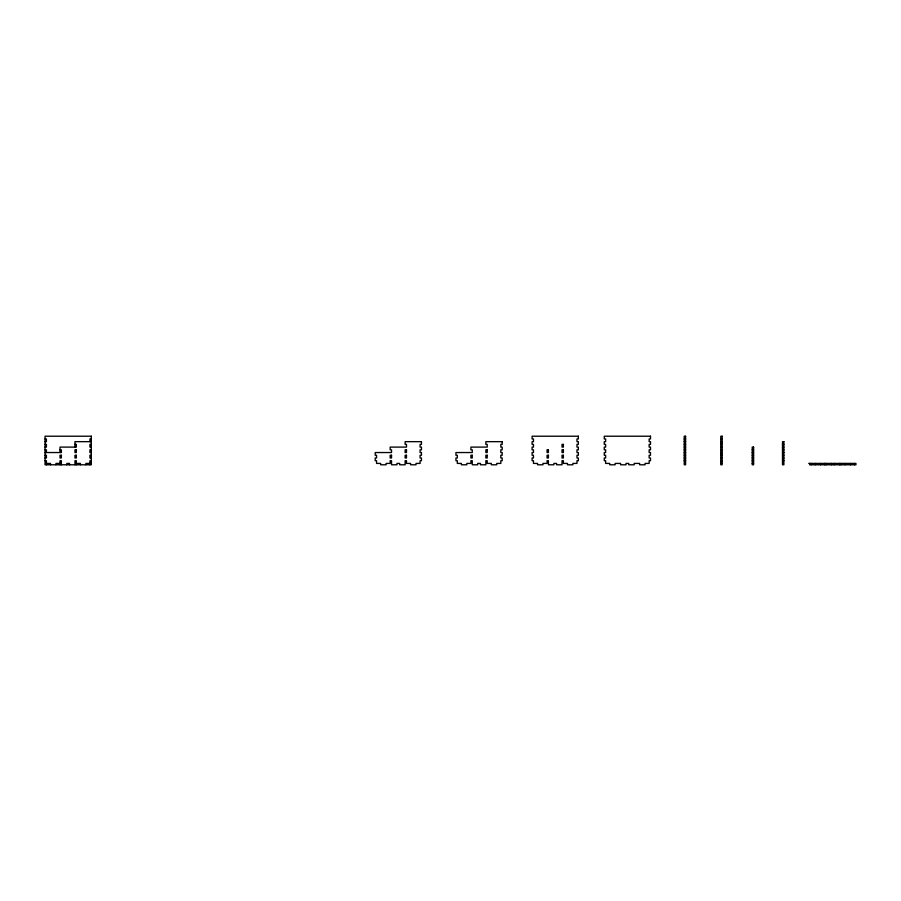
<?xml version="1.0" encoding="UTF-8"?>
<svg xmlns="http://www.w3.org/2000/svg" width="901" height="901" viewBox="0 0 901 901"><rect width="100%" height="100%" fill="white"/><g stroke="black" fill="none" stroke-linecap="round" stroke-linejoin="round"><path stroke-width="1.35" d="M45.05 438.945L46.413 438.945L46.413 441.659L45.05 441.659M91.294 438.945L89.931 438.945L89.931 441.659M684.231 438.945L685.593 438.945M720.789 438.945L722.152 438.945M91.294 441.659L74.974 441.659L74.974 447.099M684.231 441.659L685.593 441.659M720.789 441.659L722.152 441.659M45.05 444.384L46.413 444.384L46.413 447.099L45.05 447.099M74.974 444.384L76.326 444.384L76.326 447.099L60.007 447.099L60.007 452.539M91.294 444.384L89.931 444.384L89.931 447.099L91.294 447.099M684.231 444.384L685.593 444.384M720.789 444.384L722.152 444.384M782.507 444.384L783.87 444.384M684.231 447.099L685.593 447.099M720.789 447.099L722.152 447.099M782.507 447.099L783.87 447.099M45.05 449.824L46.413 449.824L46.413 452.539M60.007 449.824L61.369 449.824L61.369 452.539L45.05 452.539M91.294 449.824L89.931 449.824L89.931 452.539L91.294 452.539M684.231 449.824L685.593 449.824M720.789 449.824L722.152 449.824M752.234 449.824L753.596 449.824M782.507 449.824L783.87 449.824M684.231 452.539L685.593 452.539M720.789 452.539L722.152 452.539M752.234 452.539L753.596 452.539M782.507 452.539L783.87 452.539M45.05 455.264L46.413 455.264L46.413 457.978L45.05 457.978M91.294 455.264L89.931 455.264L89.931 457.978L91.294 457.978M684.231 455.264L685.593 455.264M720.789 455.264L722.152 455.264M752.234 455.264L753.596 455.264M782.507 455.264L783.87 455.264M684.231 457.978L685.593 457.978M720.789 457.978L722.152 457.978M752.234 457.978L753.596 457.978M782.507 457.978L783.87 457.978M45.05 460.704L46.413 460.704L46.413 464.781M91.294 460.704L89.931 460.704L89.931 464.781M684.231 460.704L685.593 460.704M720.789 460.704L722.152 460.704M752.234 460.704L753.596 460.704M782.507 460.704L783.87 460.704M46.413 463.418L50.49 463.418L50.49 464.781M60.007 463.418L55.93 463.418L55.93 464.781M76.326 463.418L80.414 463.418L80.414 464.781M91.294 463.418L85.854 463.418L85.854 464.781M720.789 463.418L722.152 463.418M752.234 463.418L753.596 463.418M808.704 463.418L855.95 463.418L855.95 464.781L809.706 464.781L809.706 463.418M854.587 463.418L854.587 464.781M850.51 463.418L850.51 464.781M845.07 463.418L845.07 464.781M840.993 463.418L840.993 464.781M839.631 463.418L839.631 464.781M834.191 463.418L834.191 464.781M831.465 463.418L831.465 464.781M826.026 463.418L826.026 464.781M824.674 463.418L824.674 464.781M820.586 463.418L820.586 464.781M815.146 463.418L815.146 464.781M811.069 463.418L811.069 464.781M76.326 464.781L76.326 460.704L74.974 460.704L74.974 464.781M69.535 464.781L69.535 463.418L66.809 463.418L66.809 464.781M61.369 464.781L61.369 460.704L60.007 460.704L60.007 464.781M91.294 436.219L45.05 436.219L45.05 464.781L91.294 464.781L91.294 436.219M578.341 436.219L532.097 436.219L532.097 438.945L533.46 438.945L533.46 441.659L532.097 441.659L532.097 444.384L533.46 444.384L533.46 447.099L532.097 447.099L532.097 449.824L533.46 449.824L533.46 452.539L532.097 452.539L532.097 455.264L533.46 455.264L533.46 457.978L532.097 457.978L532.097 460.704L533.46 460.704L533.46 463.418L537.537 463.418L537.537 464.781L542.976 464.781L542.976 463.418L547.065 463.418L547.065 460.704L548.416 460.704L548.416 464.781L553.867 464.781L553.867 463.418L556.581 463.418L556.581 464.781L562.021 464.781L562.021 460.704L563.384 460.704L563.384 463.418L567.461 463.418L567.461 464.781L572.901 464.781L572.901 463.418L576.978 463.418L576.978 460.704L578.341 460.704L578.341 457.978L576.978 457.978L576.978 455.264L578.341 455.264L578.341 452.539L576.978 452.539L576.978 449.824L578.341 449.824L578.341 447.099L576.978 447.099L576.978 444.384L578.341 444.384L578.341 441.659L576.978 441.659L576.978 438.945L578.341 438.945L578.341 436.219M650.499 436.219L604.267 436.219L604.267 438.945L605.63 438.945L605.63 441.659L604.267 441.659L604.267 444.384L605.63 444.384L605.63 447.099L604.267 447.099L604.267 449.824L605.63 449.824L605.63 452.539L604.267 452.539L604.267 455.264L605.63 455.264L605.63 457.978L604.267 457.978L604.267 460.704L605.63 460.704L605.63 463.418L609.707 463.418L609.707 464.781L615.146 464.781L615.146 463.418L620.586 463.418L620.586 464.781L626.026 464.781L626.026 463.418L628.74 463.418L628.74 464.781L634.18 464.781L634.18 463.418L639.62 463.418L639.62 464.781L645.06 464.781L645.06 463.418L649.148 463.418L649.148 460.704L650.499 460.704L650.499 457.978L649.148 457.978L649.148 455.264L650.499 455.264L650.499 452.539L649.148 452.539L649.148 449.824L650.499 449.824L650.499 447.099L649.148 447.099L649.148 444.384L650.499 444.384L650.499 441.659L649.148 441.659L649.148 438.945L650.499 438.945L650.499 436.219M685.593 436.219L684.231 436.219L684.231 464.781L685.593 464.781L685.593 436.219M722.152 436.219L720.789 436.219L720.789 464.781L722.152 464.781L722.152 436.219M421.454 441.659L405.135 441.659L405.135 444.384L406.486 444.384L406.486 447.099L390.167 447.099L390.167 449.824L391.53 449.824L391.53 452.539L375.21 452.539L375.21 455.264L376.573 455.264L376.573 457.978L375.21 457.978L375.21 460.704L376.573 460.704L376.573 463.418L380.65 463.418L380.65 464.781L386.09 464.781L386.09 463.418L390.167 463.418L390.167 460.704L391.53 460.704L391.53 464.781L396.969 464.781L396.969 463.418L399.695 463.418L399.695 464.781L405.135 464.781L405.135 460.704L406.486 460.704L406.486 463.418L410.574 463.418L410.574 464.781L416.014 464.781L416.014 463.418L420.091 463.418L420.091 460.704L421.454 460.704L421.454 457.978L420.091 457.978L420.091 455.264L421.454 455.264L421.454 452.539L420.091 452.539L420.091 449.824L421.454 449.824L421.454 447.099L420.091 447.099L420.091 444.384L421.454 444.384L421.454 441.659M502.184 441.659L485.864 441.659L485.864 444.384L487.216 444.384L487.216 447.099L470.896 447.099L470.896 449.824L472.259 449.824L472.259 452.539L455.94 452.539L455.94 455.264L457.303 455.264L457.303 457.978L455.94 457.978L455.94 460.704L457.303 460.704L457.303 463.418L461.38 463.418L461.38 464.781L466.819 464.781L466.819 463.418L470.896 463.418L470.896 460.704L472.259 460.704L472.259 464.781L477.699 464.781L477.699 463.418L480.424 463.418L480.424 464.781L485.864 464.781L485.864 460.704L487.216 460.704L487.216 463.418L491.304 463.418L491.304 464.781L496.744 464.781L496.744 463.418L500.821 463.418L500.821 460.704L502.184 460.704L502.184 457.978L500.821 457.978L500.821 455.264L502.184 455.264L502.184 452.539L500.821 452.539L500.821 449.824L502.184 449.824L502.184 447.099L500.821 447.099L500.821 444.384L502.184 444.384L502.184 441.659M783.87 441.659L782.507 441.659L782.507 464.781L783.87 464.781L783.87 441.659M563.384 444.384L562.021 444.384L562.021 447.099L563.384 447.099L563.384 444.384M753.596 447.099L752.234 447.099L752.234 464.781L753.596 464.781L753.596 447.099M76.326 449.824L74.974 449.824L74.974 452.539L76.326 452.539L76.326 449.824M406.486 449.824L405.135 449.824L405.135 452.539L406.486 452.539L406.486 449.824M487.216 449.824L485.864 449.824L485.864 452.539L487.216 452.539L487.216 449.824M548.416 449.824L547.065 449.824L547.065 452.539L548.416 452.539L548.416 449.824M563.384 449.824L562.021 449.824L562.021 452.539L563.384 452.539L563.384 449.824M61.369 455.264L60.007 455.264L60.007 457.978L61.369 457.978L61.369 455.264M76.326 455.264L74.974 455.264L74.974 457.978L76.326 457.978L76.326 455.264M391.53 455.264L390.167 455.264L390.167 457.978L391.53 457.978L391.53 455.264M406.486 455.264L405.135 455.264L405.135 457.978L406.486 457.978L406.486 455.264M472.259 455.264L470.896 455.264L470.896 457.978L472.259 457.978L472.259 455.264M487.216 455.264L485.864 455.264L485.864 457.978L487.216 457.978L487.216 455.264M548.416 455.264L547.065 455.264L547.065 457.978L548.416 457.978L548.416 455.264M563.384 455.264L562.021 455.264L562.021 457.978L563.384 457.978L563.384 455.264"/></g></svg>
